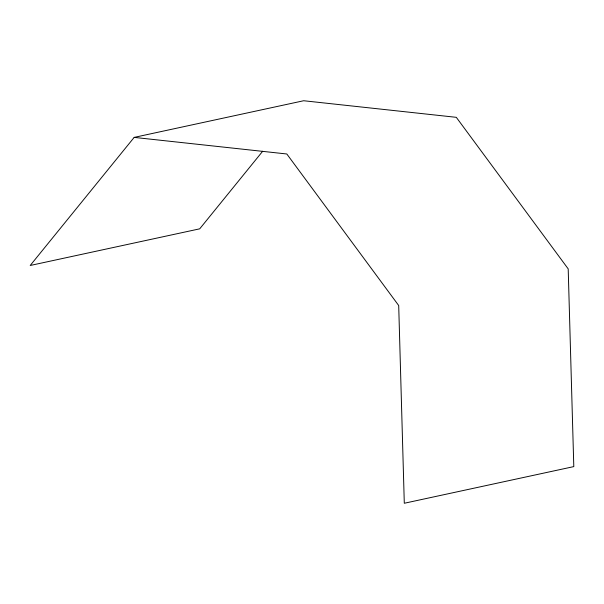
<?xml version="1.0" encoding="UTF-8"?>
<svg xmlns="http://www.w3.org/2000/svg" width="604" height="604" viewBox="0 0 604 604"><rect width="100%" height="100%" fill="white"/><g stroke="black" fill="none" stroke-linecap="round" stroke-linejoin="round"><path stroke-width="0.91" d="M134.171 137.395L286.809 153.982L398.7 305.526L404.295 503.26L573.8 466.605L568.198 268.878L456.307 117.327L303.676 100.74L134.171 137.395L30.2 265.481L199.705 228.833L262.68 151.249"/></g></svg>
